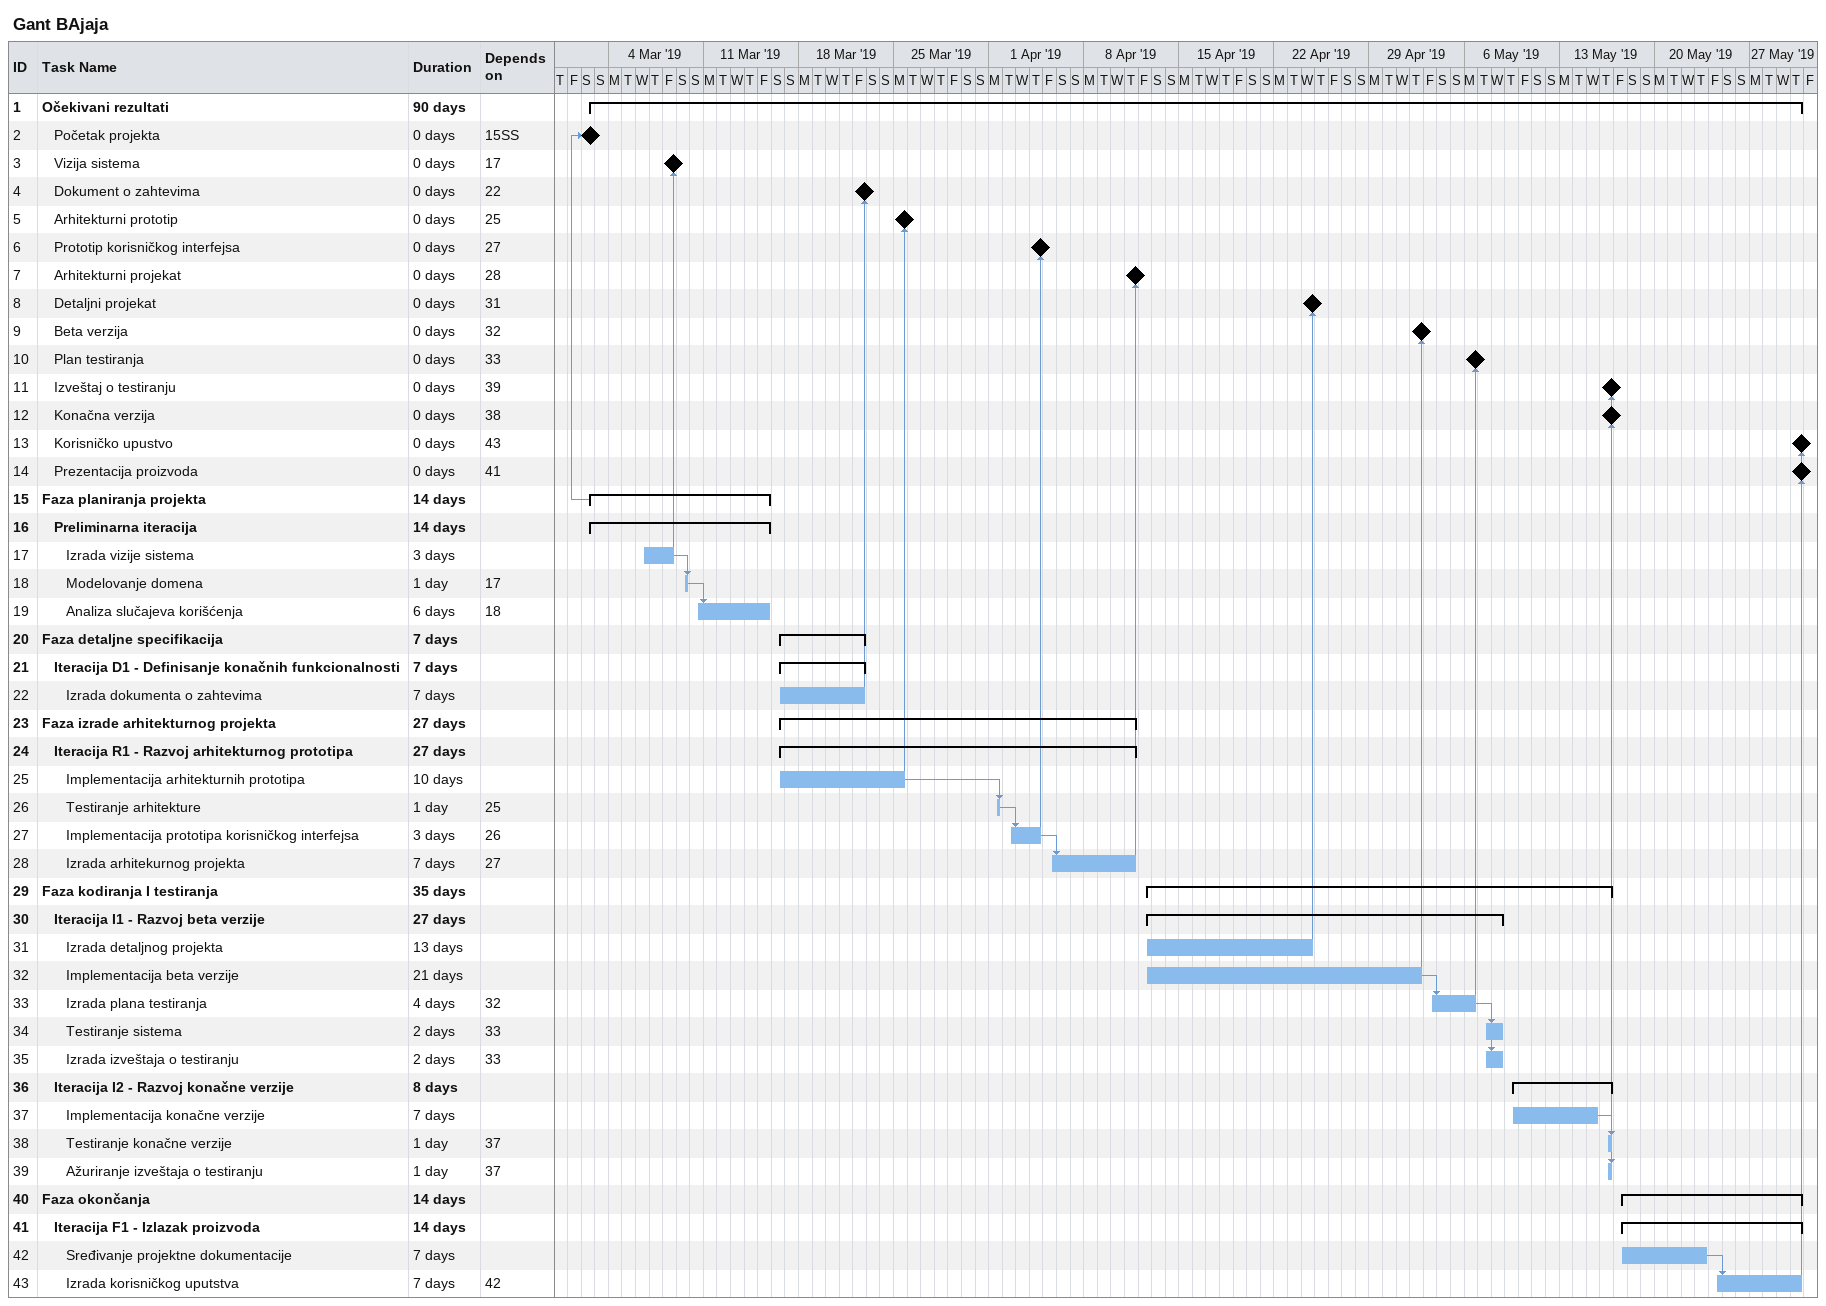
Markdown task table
Gant BAjaja

| ID | Level | Task | Duration | Start | Finish | Predecessors |
|---|---|---|---|---|---|---|
| 1 | 1 | **Očekivani rezultati** | 90d | 2019-03-02 | 2019-05-30 |  |
| 2 | 2 | Početak projekta | 0d | 2019-03-02 | 2019-03-02 | 15SS |
| 3 | 2 | Vizija sistema | 0d | 2019-03-08 | 2019-03-08 | 17 |
| 4 | 2 | Dokument o zahtevima | 0d | 2019-03-22 | 2019-03-22 | 22 |
| 5 | 2 | Arhitekturni prototip | 0d | 2019-03-25 | 2019-03-25 | 25 |
| 6 | 2 | Prototip korisničkog interfejsa | 0d | 2019-04-04 | 2019-04-04 | 27 |
| 7 | 2 | Arhitekturni projekat | 0d | 2019-04-11 | 2019-04-11 | 28 |
| 8 | 2 | Detaljni projekat | 0d | 2019-04-24 | 2019-04-24 | 31 |
| 9 | 2 | Beta verzija | 0d | 2019-05-02 | 2019-05-02 | 32 |
| 10 | 2 | Plan testiranja | 0d | 2019-05-06 | 2019-05-06 | 33 |
| 11 | 2 | Izveštaj o testiranju | 0d | 2019-05-16 | 2019-05-16 | 39 |
| 12 | 2 | Konačna verzija | 0d | 2019-05-16 | 2019-05-16 | 38 |
| 13 | 2 | Korisničko upustvo | 0d | 2019-05-30 | 2019-05-30 | 43 |
| 14 | 2 | Prezentacija proizvoda | 0d | 2019-05-30 | 2019-05-30 | 41 |
| 15 | 1 | **Faza planiranja projekta** | 14d | 2019-03-02 | 2019-03-15 |  |
| 16 | 2 | **Preliminarna iteracija** | 14d | 2019-03-02 | 2019-03-15 |  |
| 17 | 3 | Izrada vizije sistema | 3d | 2019-03-06 | 2019-03-08 |  |
| 18 | 3 | Modelovanje domena | 1d | 2019-03-09 | 2019-03-09 | 17 |
| 19 | 3 | Analiza slučajeva korišćenja | 6d | 2019-03-10 | 2019-03-15 | 18 |
| 20 | 1 | **Faza detaljne specifikacija** | 7d | 2019-03-16 | 2019-03-22 |  |
| 21 | 2 | **Iteracija D1 - Definisanje konačnih funkcionalnosti** | 7d | 2019-03-16 | 2019-03-22 |  |
| 22 | 3 | Izrada dokumenta o zahtevima | 7d | 2019-03-16 | 2019-03-22 |  |
| 23 | 1 | **Faza izrade arhitekturnog projekta** | 27d | 2019-03-16 | 2019-04-11 |  |
| 24 | 2 | **Iteracija R1 - Razvoj arhitekturnog prototipa** | 27d | 2019-03-16 | 2019-04-11 |  |
| 25 | 3 | Implementacija arhitekturnih prototipa | 10d | 2019-03-16 | 2019-03-25 |  |
| 26 | 3 | Testiranje arhitekture | 1d | 2019-04-01 | 2019-04-01 | 25 |
| 27 | 3 | Implementacija prototipa korisničkog interfejsa | 3d | 2019-04-02 | 2019-04-04 | 26 |
| 28 | 3 | Izrada arhitekurnog projekta | 7d | 2019-04-05 | 2019-04-11 | 27 |
| 29 | 1 | **Faza kodiranja I testiranja** | 35d | 2019-04-12 | 2019-05-16 |  |
| 30 | 2 | **Iteracija I1 - Razvoj beta verzije** | 27d | 2019-04-12 | 2019-05-08 |  |
| 31 | 3 | Izrada detaljnog projekta | 13d | 2019-04-12 | 2019-04-24 |  |
| 32 | 3 | Implementacija beta verzije | 21d | 2019-04-12 | 2019-05-02 |  |
| 33 | 3 | Izrada plana testiranja | 4d | 2019-05-03 | 2019-05-06 | 32 |
| 34 | 3 | Testiranje sistema | 2d | 2019-05-07 | 2019-05-08 | 33 |
| 35 | 3 | Izrada izveštaja o testiranju | 2d | 2019-05-07 | 2019-05-08 | 33 |
| 36 | 2 | **Iteracija I2 - Razvoj konačne verzije** | 8d | 2019-05-09 | 2019-05-16 |  |
| 37 | 3 | Implementacija konačne verzije | 7d | 2019-05-09 | 2019-05-15 |  |
| 38 | 3 | Testiranje konačne verzije | 1d | 2019-05-16 | 2019-05-16 | 37 |
| 39 | 3 | Ažuriranje izveštaja o testiranju | 1d | 2019-05-16 | 2019-05-16 | 37 |
| 40 | 1 | **Faza okončanja** | 14d | 2019-05-17 | 2019-05-30 |  |
| 41 | 2 | **Iteracija F1 - Izlazak proizvoda** | 14d | 2019-05-17 | 2019-05-30 |  |
| 42 | 3 | Sređivanje projektne dokumentacije | 7d | 2019-05-17 | 2019-05-23 |  |
| 43 | 3 | Izrada korisničkog uputstva | 7d | 2019-05-24 | 2019-05-30 | 42 |
